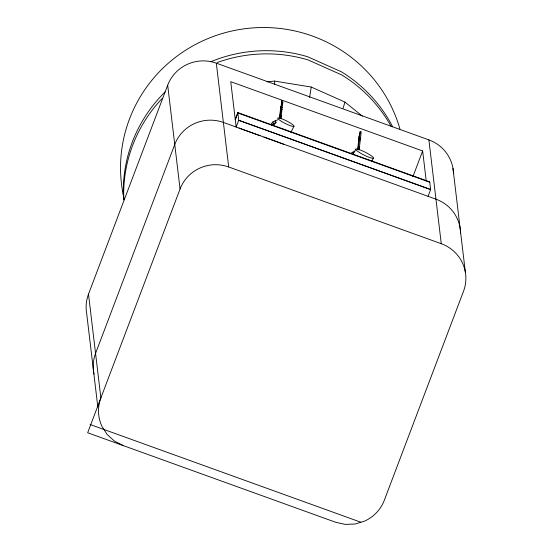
<?xml version="1.0" encoding="UTF-8"?>
<svg xmlns="http://www.w3.org/2000/svg" width="552" height="552" viewBox="0 0 552 552"><rect width="100%" height="100%" fill="white"/><g stroke="black" fill="none" stroke-linecap="round" stroke-linejoin="round"><path stroke-width="0.83" d="M279.836 118.611C280.181 112.222 283.486 87.457 281.168 109.33L279.892 118.59M280.83 118.708L281.085 115.423M358.117 148.978L359.09 136.351L360.221 131.41L358.103 149.82M359.393 146.563L359.138 149.93L361.236 131.755M279.533 118.107L280.789 106.281M357.758 148.943L359.09 136.351M280.885 118.687L282.859 101.899L282.313 104.073M267.037 81.82L274.606 81.089L311.231 87.043L309.582 97.511M311.231 87.043L344.993 102.099L343.082 108.164M97.821 406.976L86.643 313.239A37.819 37.087 -6.8 0 1 88.499 294.119L167.684 85.187A37.819 37.087 -6.8 0 1 216.315 63.156L428.89 139.891A37.819 37.087 -6.8 0 1 453.475 173.204M167.684 85.187L180.062 189.005L87.678 432.754L335.685 522.275L345.31 524.4L355.171 524.007L364.603 521.122A37.819 37.087 -6.8 0 0 384.316 500.243L463.501 291.318A37.819 37.087 -6.8 0 0 441.269 243.708L428.89 139.891M235.242 119.356L237.808 112.58L429.704 181.85L430.629 189.577L428.055 196.312M235.29 119.756L237.857 112.981L429.753 182.25M412.91 176.647L422.646 150.958L230.75 81.689L236.159 127.084L238.726 120.267L430.622 189.536L238.733 120.308L237.808 112.58M290.89 132.397L293.974 126.284A9.115 1.421 26.8 0 0 282.507 119.073A9.115 1.421 26.8 0 0 281.072 121.102A9.115 1.421 26.8 0 0 293.974 126.284M353.066 154.456L355.757 149.123M371.903 161.17L373.442 158.12A9.922 1.546 26.8 0 0 360.96 150.268A9.922 1.546 26.8 0 0 359.4 152.476A9.922 1.546 26.8 0 0 373.442 158.12M277.642 119.805L273.012 121.854L271.253 123.682L271.439 125.269M272.081 124.835L276.566 122.109M272.143 125.38L275.351 123.034L275.282 122.489M273.357 124.773L274.813 123.889M350.63 153.297L354.998 151.262M281.423 107.509L282.417 107.605M281.168 109.33L282.169 109.427M359.78 137.69L360.863 137.793M359.511 139.67L360.594 139.773M284.135 144.403L263.897 137.055M180.062 189.005A37.819 37.087 -6.8 0 1 228.694 166.973L441.269 243.708M90.107 424.488L360.925 522.247M123.11 445.547L114.388 441.048L107.164 434.486L101.92 426.303A37.819 37.087 -6.8 0 1 100.878 397.937L88.499 294.119M344.993 102.099L362.284 116.092M452.971 168.374L465.357 272.191M422.646 150.958L426.22 180.918M352.997 151.855L353.308 154.443M275.193 120.529L275.476 122.903M273.012 121.854L273.295 124.228M272.998 123.876L273.067 124.421M260.144 135.702L239.044 128.085M216.315 63.156L228.694 166.973M274.606 81.089L274.696 84.166M460.568 233.289A37.819 37.087 -6.8 0 0 435.956 199.168L223.381 122.434A37.819 37.087 -6.8 0 0 174.756 144.465L95.565 353.39A37.819 37.087 -6.8 0 0 94.019 374.09M124.096 198.81A142.354 139.594 -6.8 0 1 227.886 31.961A142.354 139.594 -6.8 0 1 399.924 128.961M123.558 199.272A142.354 139.594 -6.8 0 1 165.138 91.901M210.616 61.796A142.354 139.594 -6.8 0 1 307.616 56.725L341.377 71.781A142.354 139.594 -6.8 0 1 392.644 126.794M123.807 199.886A142.354 139.594 -6.8 0 1 162.495 98.132M217.336 62.507A142.354 139.594 -6.8 0 1 307.995 59.899L341.757 74.955A142.354 139.594 -6.8 0 1 391.03 126.249"/></g></svg>
